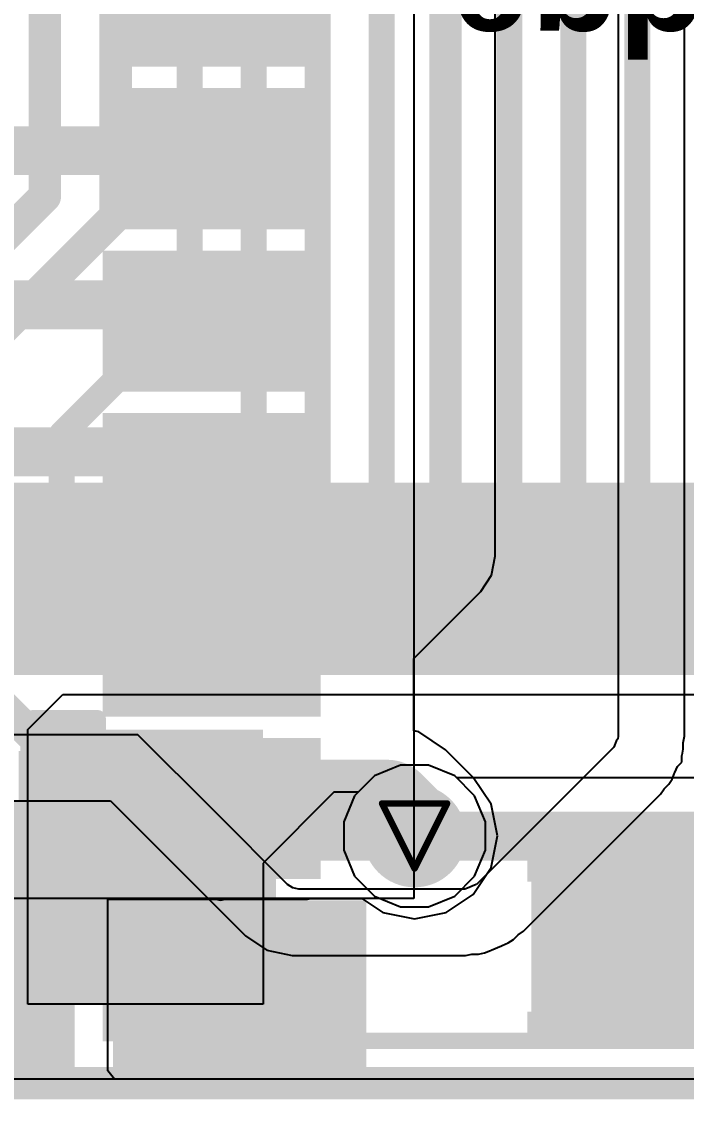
# Model space of a CAD drawing. Header units: inches. Extents: x -6 to 385, y -2 to 102.
# Drawn here: x 32.23 to 37.43, y 6.68 to 15.1 of the extents above; entities that cross this region are included whole.
import ezdxf

# ---------------------------------------------------------------- set-up
doc = ezdxf.new("R2010")
doc.units = ezdxf.units.IN
for name, color, linetype in [('Bottom Layer', 5, 'Continuous'), ('Bottom Overlay', 54, 'Continuous'), ('Bottom Paste', 16, 'Continuous'), ('Bottom Solder', 6, 'Continuous'), ('Drill Drawing', 1, 'Continuous'), ('Layer 1', 16, 'Continuous'), ('Layer 2', 76, 'Continuous'), ('Mechanical 13', 56, 'Continuous'), ('Top Layer', 1, 'Continuous'), ('Top Overlay', 2, 'Continuous'), ('Top Paste', 8, 'Continuous'), ('Top Solder', 216, 'Continuous'), ('Via Holes', 16, 'Continuous')]:
    doc.layers.add(name, color=color, linetype=linetype)
doc.styles.add('Arial_Bold', font='', dxfattribs={"height": 0.2})
doc.styles.get('Arial_Bold').set_extended_font_data('Arial', bold=True)

# ---------------------------------------------------------------- blocks, each defined once
blk = doc.blocks.new('FH12_40S_0_5SH_55__4')
at = {"layer": 'Top Layer'}
for points in [[(2.1, 2.275), (2.4, 2.275), (2.4, 0.975), (2.1, 0.975)], [(2.6, 2.275), (2.9, 2.275), (2.9, 0.975), (2.6, 0.975)], [(3.1, 2.275), (3.4, 2.275), (3.4, 0.975), (3.1, 0.975)], [(3.6, 2.275), (3.9, 2.275), (3.9, 0.975), (3.6, 0.975)], [(4.1, 2.275), (4.4, 2.275), (4.4, 0.975), (4.1, 0.975)], [(4.6, 2.275), (4.9, 2.275), (4.9, 0.975), (4.6, 0.975)], [(5.1, 2.275), (5.4, 2.275), (5.4, 0.975), (5.1, 0.975)], [(5.6, 2.275), (5.9, 2.275), (5.9, 0.975), (5.6, 0.975)], [(6.1, 2.275), (6.4, 2.275), (6.4, 0.975), (6.1, 0.975)], [(6.6, 2.275), (6.9, 2.275), (6.9, 0.975), (6.6, 0.975)], [(7.1, 2.275), (7.4, 2.275), (7.4, 0.975), (7.1, 0.975)]]:
    blk.add_hatch(color=1, dxfattribs=at).paths.add_polyline_path(points)
at = {"layer": 'Top Paste'}
for points in [[(2.1, 2.275), (2.4, 2.275), (2.4, 0.975), (2.1, 0.975)], [(2.6, 2.275), (2.9, 2.275), (2.9, 0.975), (2.6, 0.975)], [(3.1, 2.275), (3.4, 2.275), (3.4, 0.975), (3.1, 0.975)], [(3.6, 2.275), (3.9, 2.275), (3.9, 0.975), (3.6, 0.975)], [(4.1, 2.275), (4.4, 2.275), (4.4, 0.975), (4.1, 0.975)], [(4.6, 2.275), (4.9, 2.275), (4.9, 0.975), (4.6, 0.975)], [(5.1, 2.275), (5.4, 2.275), (5.4, 0.975), (5.1, 0.975)], [(5.6, 2.275), (5.9, 2.275), (5.9, 0.975), (5.6, 0.975)], [(6.1, 2.275), (6.4, 2.275), (6.4, 0.975), (6.1, 0.975)], [(6.6, 2.275), (6.9, 2.275), (6.9, 0.975), (6.6, 0.975)], [(7.1, 2.275), (7.4, 2.275), (7.4, 0.975), (7.1, 0.975)]]:
    blk.add_hatch(color=8, dxfattribs=at).paths.add_polyline_path(points)
at = {"layer": 'Top Solder'}
for points in [[(1.9984, 2.3766), (2.5016, 2.3766), (2.5016, 0.8734), (1.9984, 0.8734)], [(2.4984, 2.3766), (3.0016, 2.3766), (3.0016, 0.8734), (2.4984, 0.8734)], [(2.9984, 2.3766), (3.5016, 2.3766), (3.5016, 0.8734), (2.9984, 0.8734)], [(3.4984, 2.3766), (4.0016, 2.3766), (4.0016, 0.8734), (3.4984, 0.8734)], [(3.9984, 2.3766), (4.5016, 2.3766), (4.5016, 0.8734), (3.9984, 0.8734)], [(4.4984, 2.3766), (5.0016, 2.3766), (5.0016, 0.8734), (4.4984, 0.8734)], [(4.9984, 2.3766), (5.5016, 2.3766), (5.5016, 0.8734), (4.9984, 0.8734)], [(5.4984, 2.3766), (6.0016, 2.3766), (6.0016, 0.8734), (5.4984, 0.8734)], [(5.9984, 2.3766), (6.5016, 2.3766), (6.5016, 0.8734), (5.9984, 0.8734)], [(6.4984, 2.3766), (7.0016, 2.3766), (7.0016, 0.8734), (6.4984, 0.8734)], [(6.9984, 2.3766), (7.5016, 2.3766), (7.5016, 0.8734), (6.9984, 0.8734)], [(7.4984, 2.3766), (8.0016, 2.3766), (8.0016, 0.8734), (7.4984, 0.8734)]]:
    blk.add_hatch(color=216, dxfattribs=at).paths.add_polyline_path(points)
at = {"layer": 'Mechanical 13', "style": 'Arial_Bold'}
blk.add_text('PCB Edge', height=0.8, dxfattribs=at).set_placement((-1.197, -3.2762))
blk = doc.blocks.new('SOD_123_46')
at = {"layer": 'Top Layer'}
for points in [[(-1.1, 0.45), (-1.1, -0.45), (-2.05, -0.45), (-2.05, 0.45)], [(2.05, 0.45), (2.05, -0.45), (1.1, -0.45), (1.1, 0.45)]]:
    blk.add_hatch(color=1, dxfattribs=at).paths.add_polyline_path(points)
at = {"layer": 'Top Overlay'}
for points in [[(0.9652, 0.508), (2.8194, 0.508), (2.8194, 0.8), (0.9652, 0.8)], [(2.1198, -0.7876), (2.8194, -0.7876), (2.8194, 0.7872), (2.1198, 0.7872)], [(0.9652, -0.7999), (2.8194, -0.7999), (2.8194, -0.5079), (0.9652, -0.5079)]]:
    blk.add_hatch(color=2, dxfattribs=at).paths.add_polyline_path(points)
at = {"layer": 'Top Paste'}
for points in [[(-1.1, 0.45), (-1.1, -0.45), (-2.05, -0.45), (-2.05, 0.45)], [(2.05, 0.45), (2.05, -0.45), (1.1, -0.45), (1.1, 0.45)]]:
    blk.add_hatch(color=8, dxfattribs=at).paths.add_polyline_path(points)
at = {"layer": 'Top Solder'}
for points in [[(-0.9984, 0.5516), (-0.9984, -0.5516), (-2.1516, -0.5516), (-2.1516, 0.5516)], [(2.1516, 0.5516), (2.1516, -0.5516), (0.9984, -0.5516), (0.9984, 0.5516)]]:
    blk.add_hatch(color=216, dxfattribs=at).paths.add_polyline_path(points)
at = {"layer": 'Top Overlay'}
for points in [[(-1.3716, 0.5842, 0.127, 0.127, 0), (-1.3716, 0.7366, 0.127, 0.127, 0)], [(-1.3716, 0.7366, 0.127, 0.127, 0), (0.9652, 0.7366, 0.127, 0.127, 0)], [(-1.3716, -0.7366, 0.127, 0.127, 0), (-1.3716, -0.5842, 0.127, 0.127, 0)], [(-1.3716, -0.7366, 0.127, 0.127, 0), (0.9652, -0.7366, 0.127, 0.127, 0)]]:
    blk.add_lwpolyline(points, format="xyseb", dxfattribs=at)
for points in [[(-1.4033, 0.7366, 0.0635, 0.0635, 1), (-1.3398, 0.7366, 0.0635, 0.0635, 1)], [(-1.4033, 0.7366, 0.0635, 0.0635, 1), (-1.3398, 0.7366, 0.0635, 0.0635, 1)], [(0.9335, 0.7366, 0.0635, 0.0635, 1), (0.997, 0.7366, 0.0635, 0.0635, 1)], [(-1.4033, 0.5842, 0.0635, 0.0635, 1), (-1.3398, 0.5842, 0.0635, 0.0635, 1)], [(-1.4033, -0.5842, 0.0635, 0.0635, 1), (-1.3398, -0.5842, 0.0635, 0.0635, 1)], [(-1.4033, -0.7366, 0.0635, 0.0635, 1), (-1.3398, -0.7366, 0.0635, 0.0635, 1)], [(-1.4033, -0.7366, 0.0635, 0.0635, 1), (-1.3398, -0.7366, 0.0635, 0.0635, 1)], [(0.9335, -0.7366, 0.0635, 0.0635, 1), (0.997, -0.7366, 0.0635, 0.0635, 1)]]:
    blk.add_lwpolyline(points, format="xyseb", close=True, dxfattribs=at)
blk = doc.blocks.new('C___0402_51')
at = {"layer": 'Top Layer'}
for points in [[(-0.6985, -0.3175), (-0.6985, 0.3175), (-0.2413, 0.3175), (-0.2413, -0.3175)], [(0.2413, -0.3175), (0.2413, 0.3175), (0.6985, 0.3175), (0.6985, -0.3175)]]:
    blk.add_hatch(color=1, dxfattribs=at).paths.add_polyline_path(points)
at = {"layer": 'Top Paste'}
for points in [[(-0.6985, -0.3175), (-0.6985, 0.3175), (-0.2413, 0.3175), (-0.2413, -0.3175)], [(0.2413, -0.3175), (0.2413, 0.3175), (0.6985, 0.3175), (0.6985, -0.3175)]]:
    blk.add_hatch(color=8, dxfattribs=at).paths.add_polyline_path(points)
at = {"layer": 'Top Solder'}
for points in [[(-0.7585, -0.3775), (-0.7585, 0.3775), (-0.1813, 0.3775), (-0.1813, -0.3775)], [(0.1813, -0.3775), (0.1813, 0.3775), (0.7585, 0.3775), (0.7585, -0.3775)]]:
    blk.add_hatch(color=216, dxfattribs=at).paths.add_polyline_path(points)
at = {"layer": 'Top Overlay'}
for points in [[(-0.7874, 0.4064, 0.127, 0.127, 0), (-0.2794, 0.4064, 0.127, 0.127, 0)], [(-0.7874, -0.4064, 0.127, 0.127, 0), (-0.7874, 0.4064, 0.127, 0.127, 0)], [(0.2794, 0.4064, 0.127, 0.127, 0), (0.7874, 0.4064, 0.127, 0.127, 0)], [(0.7874, -0.4064, 0.127, 0.127, 0), (0.7874, 0.4064, 0.127, 0.127, 0)], [(-0.7874, -0.4064, 0.127, 0.127, 0), (-0.2794, -0.4064, 0.127, 0.127, 0)], [(0.2794, -0.4064, 0.127, 0.127, 0), (0.7874, -0.4064, 0.127, 0.127, 0)]]:
    blk.add_lwpolyline(points, format="xyseb", dxfattribs=at)
for points in [[(-0.8191, 0.4064, 0.0635, 0.0635, 1), (-0.7556, 0.4064, 0.0635, 0.0635, 1)], [(-0.8191, 0.4064, 0.0635, 0.0635, 1), (-0.7556, 0.4064, 0.0635, 0.0635, 1)], [(-0.3111, 0.4064, 0.0635, 0.0635, 1), (-0.2477, 0.4064, 0.0635, 0.0635, 1)], [(0.2477, 0.4064, 0.0635, 0.0635, 1), (0.3111, 0.4064, 0.0635, 0.0635, 1)], [(0.7556, 0.4064, 0.0635, 0.0635, 1), (0.8191, 0.4064, 0.0635, 0.0635, 1)], [(0.7556, 0.4064, 0.0635, 0.0635, 1), (0.8191, 0.4064, 0.0635, 0.0635, 1)], [(-0.8191, -0.4064, 0.0635, 0.0635, 1), (-0.7556, -0.4064, 0.0635, 0.0635, 1)], [(-0.8191, -0.4064, 0.0635, 0.0635, 1), (-0.7556, -0.4064, 0.0635, 0.0635, 1)], [(-0.3111, -0.4064, 0.0635, 0.0635, 1), (-0.2477, -0.4064, 0.0635, 0.0635, 1)], [(0.2477, -0.4064, 0.0635, 0.0635, 1), (0.3111, -0.4064, 0.0635, 0.0635, 1)], [(0.7556, -0.4064, 0.0635, 0.0635, 1), (0.8191, -0.4064, 0.0635, 0.0635, 1)], [(0.7556, -0.4064, 0.0635, 0.0635, 1), (0.8191, -0.4064, 0.0635, 0.0635, 1)]]:
    blk.add_lwpolyline(points, format="xyseb", close=True, dxfattribs=at)
blk = doc.blocks.new('C___0402_52')
at = {"layer": 'Top Layer'}
for points in [[(-0.6985, -0.3175), (-0.6985, 0.3175), (-0.2413, 0.3175), (-0.2413, -0.3175)], [(0.2413, -0.3175), (0.2413, 0.3175), (0.6985, 0.3175), (0.6985, -0.3175)]]:
    blk.add_hatch(color=1, dxfattribs=at).paths.add_polyline_path(points)
at = {"layer": 'Top Paste'}
for points in [[(-0.6985, -0.3175), (-0.6985, 0.3175), (-0.2413, 0.3175), (-0.2413, -0.3175)], [(0.2413, -0.3175), (0.2413, 0.3175), (0.6985, 0.3175), (0.6985, -0.3175)]]:
    blk.add_hatch(color=8, dxfattribs=at).paths.add_polyline_path(points)
at = {"layer": 'Top Solder'}
for points in [[(-0.7585, -0.3775), (-0.7585, 0.3775), (-0.1813, 0.3775), (-0.1813, -0.3775)], [(0.1813, -0.3775), (0.1813, 0.3775), (0.7585, 0.3775), (0.7585, -0.3775)]]:
    blk.add_hatch(color=216, dxfattribs=at).paths.add_polyline_path(points)
at = {"layer": 'Top Overlay'}
for points in [[(-0.7874, 0.4064, 0.127, 0.127, 0), (-0.2794, 0.4064, 0.127, 0.127, 0)], [(-0.7874, -0.4064, 0.127, 0.127, 0), (-0.7874, 0.4064, 0.127, 0.127, 0)], [(0.2794, 0.4064, 0.127, 0.127, 0), (0.7874, 0.4064, 0.127, 0.127, 0)], [(0.7874, -0.4064, 0.127, 0.127, 0), (0.7874, 0.4064, 0.127, 0.127, 0)], [(-0.7874, -0.4064, 0.127, 0.127, 0), (-0.2794, -0.4064, 0.127, 0.127, 0)], [(0.2794, -0.4064, 0.127, 0.127, 0), (0.7874, -0.4064, 0.127, 0.127, 0)]]:
    blk.add_lwpolyline(points, format="xyseb", dxfattribs=at)
for points in [[(-0.8191, 0.4064, 0.0635, 0.0635, 1), (-0.7556, 0.4064, 0.0635, 0.0635, 1)], [(-0.8191, 0.4064, 0.0635, 0.0635, 1), (-0.7556, 0.4064, 0.0635, 0.0635, 1)], [(-0.3111, 0.4064, 0.0635, 0.0635, 1), (-0.2477, 0.4064, 0.0635, 0.0635, 1)], [(0.2477, 0.4064, 0.0635, 0.0635, 1), (0.3111, 0.4064, 0.0635, 0.0635, 1)], [(0.7556, 0.4064, 0.0635, 0.0635, 1), (0.8191, 0.4064, 0.0635, 0.0635, 1)], [(0.7556, 0.4064, 0.0635, 0.0635, 1), (0.8191, 0.4064, 0.0635, 0.0635, 1)], [(-0.8191, -0.4064, 0.0635, 0.0635, 1), (-0.7556, -0.4064, 0.0635, 0.0635, 1)], [(-0.8191, -0.4064, 0.0635, 0.0635, 1), (-0.7556, -0.4064, 0.0635, 0.0635, 1)], [(-0.3111, -0.4064, 0.0635, 0.0635, 1), (-0.2477, -0.4064, 0.0635, 0.0635, 1)], [(0.2477, -0.4064, 0.0635, 0.0635, 1), (0.3111, -0.4064, 0.0635, 0.0635, 1)], [(0.7556, -0.4064, 0.0635, 0.0635, 1), (0.8191, -0.4064, 0.0635, 0.0635, 1)], [(0.7556, -0.4064, 0.0635, 0.0635, 1), (0.8191, -0.4064, 0.0635, 0.0635, 1)]]:
    blk.add_lwpolyline(points, format="xyseb", close=True, dxfattribs=at)
blk = doc.blocks.new('38_SMD_M______B_80')
at = {"layer": 'Bottom Layer'}
for points in [[(-9.5, -0.81), (-8, -0.81), (-8, -1.71), (-9.5, -1.71)], [(-9.5, -2.08), (-8, -2.08), (-8, -2.98), (-9.5, -2.98)], [(-9.5, -3.35), (-8, -3.35), (-8, -4.25), (-9.5, -4.25)], [(-9.5, -4.62), (-8, -4.62), (-8, -5.52), (-9.5, -5.52)], [(-9.5, -5.89), (-8, -5.89), (-8, -6.79), (-9.5, -6.79)], [(-9.5, -7.16), (-8, -7.16), (-8, -8.06), (-9.5, -8.06)], [(-9.5, -8.43), (-8, -8.43), (-8, -9.33), (-9.5, -9.33)]]:
    blk.add_hatch(color=5, dxfattribs=at).paths.add_polyline_path(points)
at = {"layer": 'Bottom Overlay'}
for points in [[(-7.9586, -9.4056), (-7.5406, -9.4056), (-7.5406, -8.3276), (-7.9586, -8.3276)], [(-9.5206, -9.8016), (-7.5406, -9.8016), (-7.5406, -9.3616), (-9.5206, -9.3616)]]:
    blk.add_hatch(color=54, dxfattribs=at).paths.add_polyline_path(points)
at = {"layer": 'Bottom Paste'}
for points in [[(-9.5, -0.81), (-8, -0.81), (-8, -1.71), (-9.5, -1.71)], [(-9.5, -2.08), (-8, -2.08), (-8, -2.98), (-9.5, -2.98)], [(-9.5, -3.35), (-8, -3.35), (-8, -4.25), (-9.5, -4.25)], [(-9.5, -4.62), (-8, -4.62), (-8, -5.52), (-9.5, -5.52)], [(-9.5, -5.89), (-8, -5.89), (-8, -6.79), (-9.5, -6.79)], [(-9.5, -7.16), (-8, -7.16), (-8, -8.06), (-9.5, -8.06)], [(-9.5, -8.43), (-8, -8.43), (-8, -9.33), (-9.5, -9.33)]]:
    blk.add_hatch(color=16, dxfattribs=at).paths.add_polyline_path(points)
at = {"layer": 'Bottom Solder'}
for points in [[(-9.6016, -0.7084), (-7.8984, -0.7084), (-7.8984, -1.8116), (-9.6016, -1.8116)], [(-9.6016, -1.9784), (-7.8984, -1.9784), (-7.8984, -3.0816), (-9.6016, -3.0816)], [(-9.6016, -3.2484), (-7.8984, -3.2484), (-7.8984, -4.3516), (-9.6016, -4.3516)], [(-9.6016, -4.5184), (-7.8984, -4.5184), (-7.8984, -5.6216), (-9.6016, -5.6216)], [(-9.6016, -5.7884), (-7.8984, -5.7884), (-7.8984, -6.8916), (-9.6016, -6.8916)], [(-9.6016, -7.0584), (-7.8984, -7.0584), (-7.8984, -8.1616), (-9.6016, -8.1616)], [(-9.6016, -8.3284), (-7.8984, -8.3284), (-7.8984, -9.4316), (-9.6016, -9.4316)]]:
    blk.add_hatch(color=6, dxfattribs=at).paths.add_polyline_path(points)
at = {"layer": 'Bottom Overlay'}
for points in [[(-9.8044, -8.7376, 0.2, 0.2, 0), (-9.8044, -8.9916, 0.2, 0.2, 0)], [(-9.8044, -8.7376, 0.2, 0.2, 0), (-9.6774, -8.8646, 0.2, 0.2, 0)], [(-9.8044, -8.9916, 0.2, 0.2, 0), (-9.6774, -8.8646, 0.2, 0.2, 0)]]:
    blk.add_lwpolyline(points, format="xyseb", dxfattribs=at)
for points in [[(-9.8544, -8.7376, 0.1, 0.1, 1), (-9.7544, -8.7376, 0.1, 0.1, 1)], [(-9.8544, -8.7376, 0.1, 0.1, 1), (-9.7544, -8.7376, 0.1, 0.1, 1)], [(-9.7274, -8.8646, 0.1, 0.1, 1), (-9.6274, -8.8646, 0.1, 0.1, 1)], [(-9.7274, -8.8646, 0.1, 0.1, 1), (-9.6274, -8.8646, 0.1, 0.1, 1)], [(-9.8544, -8.9916, 0.1, 0.1, 1), (-9.7544, -8.9916, 0.1, 0.1, 1)], [(-9.8544, -8.9916, 0.1, 0.1, 1), (-9.7544, -8.9916, 0.1, 0.1, 1)]]:
    blk.add_lwpolyline(points, format="xyseb", close=True, dxfattribs=at)

msp = doc.modelspace()

# ---------------------------------------------------------------- hatches: boundary and pattern name
at = {"layer": 'Bottom Layer'}
for points in [[(32.2111, 8.5), (34.47, 8.5), (34.47, 9.4), (32.2111, 9.4)], [(31.5423, 8.5), (34.47, 8.5), (34.47, 8.9994), (31.5423, 8.9994)], [(31.5423, 6.8981), (32.6491, 6.8981), (32.6491, 8.9994), (31.5423, 8.9994)]]:
    msp.add_hatch(color=5, dxfattribs=at).paths.add_polyline_path(points)
h = msp.add_hatch(color=5, dxfattribs=at)
edge = h.paths.add_edge_path()
edge.add_arc((35.3062, 8.735), 0.3, 0, 360)
at = {"layer": 'Bottom Solder'}
h = msp.add_hatch(color=6, dxfattribs=at)
edge = h.paths.add_edge_path()
edge.add_arc((35.3062, 8.735), 0.4016, 0, 360)
at = {"layer": 'Layer 1'}
h = msp.add_hatch(color=16, dxfattribs=at)
edge = h.paths.add_edge_path()
edge.add_arc((35.3062, 8.735), 0.3, 0, 360)
at = {"layer": 'Layer 2'}
h = msp.add_hatch(color=76, dxfattribs=at)
edge = h.paths.add_edge_path()
edge.add_arc((35.3062, 8.735), 0.3, 0, 360)
at = {"layer": 'Top Layer'}
for points in [[(32.2834, 7.4197), (34.1219, 7.4197), (34.1219, 9.5667), (32.2834, 9.5667)], [(36.3219, 7.2085), (40.0841, 7.2085), (40.0841, 8.3197), (36.3219, 8.3197)]]:
    msp.add_hatch(color=1, dxfattribs=at).paths.add_polyline_path(points)
h = msp.add_hatch(color=1, dxfattribs=at)
edge = h.paths.add_edge_path()
edge.add_arc((35.3062, 8.735), 0.3, 0, 360)
at = {"layer": 'Top Solder'}
h = msp.add_hatch(color=216, dxfattribs=at)
edge = h.paths.add_edge_path()
edge.add_arc((35.3062, 8.735), 0.4016, 0, 360)
at = {"layer": 'Via Holes'}
h = msp.add_hatch(color=7, dxfattribs=at)
edge = h.paths.add_edge_path()
edge.add_arc((35.3062, 8.735), 0.15, 0, 360)

# ---------------------------------------------------------------- linework, layer by layer
at = {"layer": 'Bottom Layer'}
for p, q in [((35.2994, 26.9748), (35.2994, 8.246)), ((35.9368, 10.9218), (35.9368, 15.3786)), ((35.9072, 10.7731), (35.9368, 10.9218)), ((35.823, 10.6471), (35.9072, 10.7731)), ((35.2994, 10.1235), (35.823, 10.6471)), ((35.2994, 9.556), (35.2994, 10.1235)), ((35.3389, 9.5482), (35.2994, 9.556)), ((35.5489, 9.4078), (35.3389, 9.5482)), ((35.764, 9.1928), (35.5489, 9.4078)), ((35.9043, 8.9827), (35.764, 9.1928)), ((35.9536, 8.735), (35.9043, 8.9827)), ((35.9043, 8.4872), (35.9536, 8.735)), ((35.764, 8.2772), (35.9043, 8.4872)), ((35.5539, 8.1368), (35.764, 8.2772)), ((35.2994, 8.246), (31.6792, 8.246)), ((32.9081, 6.8981), (32.9081, 8.241)), ((32.9081, 8.241), (33.7515, 8.241)), ((33.7515, 8.241), (33.789, 8.2336)), ((33.789, 8.2336), (33.8265, 8.241)), ((33.8265, 8.241), (34.47, 8.241)), ((34.47, 8.241), (34.495, 8.246)), ((34.495, 8.246), (34.895, 8.246)), ((34.895, 8.246), (35.0584, 8.1368)), ((35.0584, 8.1368), (35.3062, 8.0875)), ((35.3062, 8.0875), (35.5539, 8.1368)), ((32.9608, 6.8339), (32.9081, 6.8981)), ((55.1544, 6.8339), (32.9608, 6.8339))]:
    msp.add_line(p, q, dxfattribs=at)
for points in [[(35.5483, 10.9218, 0.254, 0.254, 0), (35.5483, 15.5395, 0.254, 0.254, 0)], [(31.8091, 14.0935, 0.381, 0.381, 0), (33.6565, 14.0935, 0.381, 0.381, 0)], [(33.6565, 14.0935, 0.381, 0.381, 0), (33.72, 14.03, 0.381, 0.381, 0)], [(31.8091, 12.887, 0.381, 0.381, 0), (33.593, 12.887, 0.381, 0.381, 0)], [(33.593, 12.887, 0.381, 0.381, 0), (33.72, 12.76, 0.381, 0.381, 0)], [(31.8149, 11.7381, 0.381, 0.381, 0), (33.4719, 11.7381, 0.381, 0.381, 0)], [(33.4719, 11.7381, 0.381, 0.381, 0), (33.72, 11.49, 0.381, 0.381, 0)], [(34.8465, 10.22, 0.254, 0.254, 0), (35.5483, 10.9218, 0.254, 0.254, 0)], [(33.7508, 10.1892, 0.508, 0.508, 0), (33.7816, 10.22, 0.508, 0.508, 0)], [(33.7816, 10.22, 0.508, 0.508, 0), (33.794, 10.2076, 0.508, 0.508, 0)], [(31.7709, 10.22, 0.381, 0.381, 0), (33.72, 10.22, 0.381, 0.381, 0)], [(33.72, 10.22, 0.254, 0.254, 0), (33.7816, 10.22, 0.254, 0.254, 0)], [(33.7816, 10.22, 0.254, 0.254, 0), (34.8465, 10.22, 0.254, 0.254, 0)], [(33.3406, 8.95, 0.762, 0.762, 0), (35.0911, 8.95, 0.762, 0.762, 0)], [(33.72, 8.95, 0.762, 0.762, 0), (33.789, 8.881, 0.762, 0.762, 0)], [(35.0911, 8.95, 0.762, 0.762, 0), (35.3062, 8.735, 0.762, 0.762, 0)], [(32.0322, 8.7037, 0.381, 0.381, 0), (33.4737, 8.7037, 0.381, 0.381, 0)]]:
    msp.add_lwpolyline(points, format="xyseb", dxfattribs=at)
for points in [[(33.5612, 14.0935, 0.1905, 0.1905, 1), (33.7517, 14.0935, 0.1905, 0.1905, 1)], [(33.5612, 14.0935, 0.1905, 0.1905, 1), (33.7517, 14.0935, 0.1905, 0.1905, 1)], [(33.6247, 14.03, 0.1905, 0.1905, 1), (33.8152, 14.03, 0.1905, 0.1905, 1)], [(33.4978, 12.887, 0.1905, 0.1905, 1), (33.6883, 12.887, 0.1905, 0.1905, 1)], [(33.4978, 12.887, 0.1905, 0.1905, 1), (33.6883, 12.887, 0.1905, 0.1905, 1)], [(33.6248, 12.76, 0.1905, 0.1905, 1), (33.8153, 12.76, 0.1905, 0.1905, 1)], [(33.3766, 11.7381, 0.1905, 0.1905, 1), (33.5671, 11.7381, 0.1905, 0.1905, 1)], [(33.3766, 11.7381, 0.1905, 0.1905, 1), (33.5671, 11.7381, 0.1905, 0.1905, 1)], [(33.6248, 11.49, 0.1905, 0.1905, 1), (33.8153, 11.49, 0.1905, 0.1905, 1)], [(35.4848, 10.9218, 0.127, 0.127, 1), (35.6118, 10.9218, 0.127, 0.127, 1)], [(35.4848, 10.9218, 0.127, 0.127, 1), (35.6118, 10.9218, 0.127, 0.127, 1)], [(33.6546, 10.22, 0.254, 0.254, 1), (33.9086, 10.22, 0.254, 0.254, 1)], [(33.6546, 10.22, 0.254, 0.254, 1), (33.9086, 10.22, 0.254, 0.254, 1)], [(33.667, 10.2076, 0.254, 0.254, 1), (33.921, 10.2076, 0.254, 0.254, 1)], [(33.6238, 10.1892, 0.254, 0.254, 1), (33.8778, 10.1892, 0.254, 0.254, 1)], [(33.6247, 10.22, 0.1905, 0.1905, 1), (33.8152, 10.22, 0.1905, 0.1905, 1)], [(33.6565, 10.22, 0.127, 0.127, 1), (33.7835, 10.22, 0.127, 0.127, 1)], [(33.7181, 10.22, 0.127, 0.127, 1), (33.8451, 10.22, 0.127, 0.127, 1)], [(33.7181, 10.22, 0.127, 0.127, 1), (33.8451, 10.22, 0.127, 0.127, 1)], [(34.783, 10.22, 0.127, 0.127, 1), (34.91, 10.22, 0.127, 0.127, 1)], [(34.783, 10.22, 0.127, 0.127, 1), (34.91, 10.22, 0.127, 0.127, 1)], [(33.1501, 8.95, 0.381, 0.381, 1), (33.5311, 8.95, 0.381, 0.381, 1)], [(33.5295, 8.95, 0.381, 0.381, 1), (33.9105, 8.95, 0.381, 0.381, 1)], [(34.9006, 8.95, 0.381, 0.381, 1), (35.2816, 8.95, 0.381, 0.381, 1)], [(34.9006, 8.95, 0.381, 0.381, 1), (35.2816, 8.95, 0.381, 0.381, 1)], [(33.5985, 8.881, 0.381, 0.381, 1), (33.9795, 8.881, 0.381, 0.381, 1)], [(35.1157, 8.735, 0.381, 0.381, 1), (35.4967, 8.735, 0.381, 0.381, 1)], [(33.3784, 8.7037, 0.1905, 0.1905, 1), (33.5689, 8.7037, 0.1905, 0.1905, 1)]]:
    msp.add_lwpolyline(points, format="xyseb", close=True, dxfattribs=at)
at = {"layer": 'Drill Drawing'}
for points in [[(35.0522, 8.989, 0.0508, 0.0508, 0), (35.5602, 8.989, 0.0508, 0.0508, 0)], [(35.0522, 8.989, 0.0508, 0.0508, 0), (35.3062, 8.481, 0.0508, 0.0508, 0)], [(35.3062, 8.481, 0.0508, 0.0508, 0), (35.5602, 8.989, 0.0508, 0.0508, 0)]]:
    msp.add_lwpolyline(points, format="xyseb", dxfattribs=at)
for points in [[(35.0395, 8.989, 0.0254, 0.0254, 1), (35.0649, 8.989, 0.0254, 0.0254, 1)], [(35.0395, 8.989, 0.0254, 0.0254, 1), (35.0649, 8.989, 0.0254, 0.0254, 1)], [(35.5475, 8.989, 0.0254, 0.0254, 1), (35.5729, 8.989, 0.0254, 0.0254, 1)], [(35.5475, 8.989, 0.0254, 0.0254, 1), (35.5729, 8.989, 0.0254, 0.0254, 1)], [(35.2935, 8.481, 0.0254, 0.0254, 1), (35.3189, 8.481, 0.0254, 0.0254, 1)], [(35.2935, 8.481, 0.0254, 0.0254, 1), (35.3189, 8.481, 0.0254, 0.0254, 1)]]:
    msp.add_lwpolyline(points, format="xyseb", close=True, dxfattribs=at)
at = {"layer": 'Layer 1'}
for p, q in [((35.196, 9.289), (34.9924, 9.2046)), ((35.4164, 9.289), (35.196, 9.289)), ((35.62, 9.2046), (35.4164, 9.289)), ((34.9924, 9.2046), (34.8365, 9.0488)), ((35.7758, 9.0488), (35.62, 9.2046)), ((34.8365, 9.0488), (34.7522, 8.8452)), ((35.8602, 8.8452), (35.7758, 9.0488)), ((34.7522, 8.8452), (34.7522, 8.6248)), ((35.8602, 8.6248), (35.8602, 8.8452)), ((34.7522, 8.6248), (34.8365, 8.4211)), ((35.7758, 8.4211), (35.8602, 8.6248)), ((34.8365, 8.4211), (34.9924, 8.2653)), ((35.62, 8.2653), (35.7758, 8.4211)), ((34.9924, 8.2653), (35.196, 8.181)), ((35.4164, 8.181), (35.62, 8.2653)), ((35.196, 8.181), (35.4164, 8.181)), ((61.561, 6.8339), (23.3744, 6.8339))]:
    msp.add_line(p, q, dxfattribs=at)
at = {"layer": 'Layer 2'}
for p, q in [((36.8983, 28.2009), (36.8983, 9.5651)), ((37.4162, 9.5141), (37.4162, 28.2009)), ((33.1434, 9.5266), (29.3533, 9.5266)), ((33.7516, 8.9184), (33.1434, 9.5266)), ((36.8983, 9.5651), (36.8983, 9.5141)), ((36.8819, 9.4759), (36.8628, 9.4299)), ((36.8944, 9.4948), (36.8819, 9.476)), ((36.8819, 9.476), (36.8819, 9.4759)), ((36.8983, 9.5141), (36.8944, 9.4948)), ((37.4063, 9.464), (37.4162, 9.5141)), ((37.4063, 9.413), (37.4063, 9.464)), ((36.8622, 9.427), (35.791, 8.3558)), ((36.8628, 9.4299), (36.8622, 9.427)), ((37.3958, 9.3632), (37.3969, 9.3659)), ((37.3958, 9.3131), (37.3958, 9.3632)), ((37.3969, 9.3659), (37.4063, 9.413)), ((37.3413, 9.2317), (37.3604, 9.2777)), ((37.3604, 9.2777), (37.3958, 9.3131)), ((37.3196, 9.1792), (37.3391, 9.2263)), ((37.3391, 9.2263), (37.3407, 9.2288)), ((37.3407, 9.2288), (37.3413, 9.2317)), ((37.2285, 9.0607), (37.2568, 9.1032)), ((37.2568, 9.1032), (37.2929, 9.1392)), ((37.2929, 9.1392), (37.3196, 9.1792)), ((37.3196, 9.1792), (37.3196, 9.1792)), ((36.1572, 7.9895), (37.2285, 9.0607)), ((29.3023, 9.0087), (32.9288, 9.0087)), ((32.9288, 9.0087), (33.9841, 7.9534)), ((34.3142, 8.3558), (33.7516, 8.9184)), ((34.3542, 8.3291), (34.3142, 8.3558)), ((35.7881, 8.3552), (35.7064, 8.3213)), ((35.791, 8.3558), (35.7881, 8.3552)), ((35.791, 8.3558), (35.791, 8.3558)), ((34.4013, 8.3197), (34.3542, 8.3291)), ((35.6529, 8.3197), (34.4013, 8.3197)), ((35.7039, 8.3197), (35.6529, 8.3197)), ((35.6529, 8.3197), (35.6529, 8.3197)), ((35.7064, 8.3213), (35.7039, 8.3197)), ((33.9841, 7.9534), (34.1521, 7.8412)), ((36.0388, 7.8984), (36.0787, 7.9251)), ((36.0787, 7.9251), (36.1148, 7.9612)), ((36.1148, 7.9612), (36.1572, 7.9895)), ((34.1521, 7.8412), (34.3503, 7.8017)), ((35.8521, 7.8211), (35.8992, 7.8406)), ((35.8992, 7.8406), (35.9021, 7.8412)), ((35.9021, 7.8412), (35.9046, 7.8428)), ((35.9046, 7.8428), (35.9863, 7.8767)), ((35.9863, 7.8767), (35.9892, 7.8772)), ((35.9892, 7.8772), (35.9917, 7.8789)), ((35.9917, 7.8789), (36.0388, 7.8984)), ((36.0388, 7.8984), (36.0388, 7.8984)), ((36.0388, 7.8984), (36.0388, 7.8984)), ((34.3503, 7.8017), (35.7039, 7.8017)), ((35.7039, 7.8017), (35.7539, 7.8117)), ((35.7539, 7.8117), (35.805, 7.8117)), ((35.805, 7.8117), (35.8521, 7.8211)), ((43.729, 6.8339), (23.8003, 6.8339))]:
    msp.add_line(p, q, dxfattribs=at)
at = {"layer": 'Top Layer'}
for p, q in [((32.2834, 9.5667), (32.5569, 9.8402)), ((32.5569, 9.8402), (48.8312, 9.8402)), ((32.2834, 7.4197), (32.2834, 9.5667)), ((35.196, 9.289), (34.9924, 9.2046)), ((35.4164, 9.289), (35.196, 9.289)), ((35.62, 9.2046), (35.4164, 9.289)), ((34.9924, 9.2046), (34.8648, 9.0771)), ((35.6364, 9.1882), (35.62, 9.2046)), ((46.0982, 9.1882), (35.6364, 9.1882)), ((34.6754, 9.0771), (34.1219, 8.5236)), ((34.8648, 9.0771), (34.6754, 9.0771)), ((34.1219, 8.5236), (34.1219, 7.4197)), ((34.1219, 7.4197), (32.2834, 7.4197))]:
    msp.add_line(p, q, dxfattribs=at)
for points in [[(32.4161, 13.735, 0.254, 0.254, 0), (32.4161, 23.1306, 0.254, 0.254, 0)], [(32.97, 13.5818, 0.254, 0.254, 0), (32.97, 22.7524, 0.254, 0.254, 0)], [(33.5483, 12.8755, 0.2032, 0.2032, 0), (33.5483, 21.6865, 0.2032, 0.2032, 0)], [(34.0483, 10.7442, 0.2032, 0.2032, 0), (34.0483, 21.4308, 0.2032, 0.2032, 0)], [(34.5483, 10.7442, 0.2032, 0.2032, 0), (34.5483, 21.2237, 0.2032, 0.2032, 0)], [(35.0483, 10.7442, 0.2032, 0.2032, 0), (35.0483, 21.0166, 0.2032, 0.2032, 0)], [(35.5483, 10.7442, 0.2032, 0.2032, 0), (35.5483, 20.8095, 0.2032, 0.2032, 0)], [(36.0483, 10.7442, 0.2032, 0.2032, 0), (36.0483, 20.6024, 0.2032, 0.2032, 0)], [(36.5483, 10.7442, 0.2032, 0.2032, 0), (36.5483, 20.3953, 0.2032, 0.2032, 0)], [(37.0483, 10.7442, 0.2032, 0.2032, 0), (37.0483, 20.1881, 0.2032, 0.2032, 0)], [(30.5483, 11.8671, 0.254, 0.254, 0), (32.4161, 13.735, 0.254, 0.254, 0)], [(31.0483, 11.6601, 0.254, 0.254, 0), (32.97, 13.5818, 0.254, 0.254, 0)], [(32.5483, 11.8755, 0.2032, 0.2032, 0), (33.5483, 12.8755, 0.2032, 0.2032, 0)], [(32.5483, 10.7442, 0.2032, 0.2032, 0), (32.5483, 11.8755, 0.2032, 0.2032, 0)], [(32.0483, 9.7894, 0.254, 0.254, 0), (32.3726, 9.4651, 0.254, 0.254, 0)], [(32.3726, 9.4651, 0.254, 0.254, 0), (32.385, 9.4651, 0.254, 0.254, 0)], [(32.385, 9.4651, 0.254, 0.254, 0), (32.512, 9.3381, 0.254, 0.254, 0)], [(32.512, 9.2492, 0.254, 0.254, 0), (32.512, 9.3381, 0.254, 0.254, 0)], [(32.512, 8.2489, 0.254, 0.254, 0), (32.512, 9.2492, 0.254, 0.254, 0)], [(35.3062, 8.735, 0.381, 0.381, 0), (46.0982, 8.735, 0.381, 0.381, 0)], [(25.353, 6.8022, 0.254, 0.254, 0), (45.1461, 6.8022, 0.254, 0.254, 0)]]:
    msp.add_lwpolyline(points, format="xyseb", dxfattribs=at)
for points in [[(32.3526, 13.735, 0.127, 0.127, 1), (32.4796, 13.735, 0.127, 0.127, 1)], [(32.3526, 13.735, 0.127, 0.127, 1), (32.4796, 13.735, 0.127, 0.127, 1)], [(32.9065, 13.5818, 0.127, 0.127, 1), (33.0335, 13.5818, 0.127, 0.127, 1)], [(32.9065, 13.5818, 0.127, 0.127, 1), (33.0335, 13.5818, 0.127, 0.127, 1)], [(33.4975, 12.8755, 0.1016, 0.1016, 1), (33.5991, 12.8755, 0.1016, 0.1016, 1)], [(33.4975, 12.8755, 0.1016, 0.1016, 1), (33.5991, 12.8755, 0.1016, 0.1016, 1)], [(32.4975, 11.8755, 0.1016, 0.1016, 1), (32.5991, 11.8755, 0.1016, 0.1016, 1)], [(32.4975, 11.8755, 0.1016, 0.1016, 1), (32.5991, 11.8755, 0.1016, 0.1016, 1)], [(32.4975, 10.7442, 0.1016, 0.1016, 1), (32.5991, 10.7442, 0.1016, 0.1016, 1)], [(33.9975, 10.7442, 0.1016, 0.1016, 1), (34.0991, 10.7442, 0.1016, 0.1016, 1)], [(34.4975, 10.7442, 0.1016, 0.1016, 1), (34.5991, 10.7442, 0.1016, 0.1016, 1)], [(34.9975, 10.7442, 0.1016, 0.1016, 1), (35.0991, 10.7442, 0.1016, 0.1016, 1)], [(35.4975, 10.7442, 0.1016, 0.1016, 1), (35.5991, 10.7442, 0.1016, 0.1016, 1)], [(35.9975, 10.7442, 0.1016, 0.1016, 1), (36.0991, 10.7442, 0.1016, 0.1016, 1)], [(36.4975, 10.7442, 0.1016, 0.1016, 1), (36.5991, 10.7442, 0.1016, 0.1016, 1)], [(36.9975, 10.7442, 0.1016, 0.1016, 1), (37.0991, 10.7442, 0.1016, 0.1016, 1)], [(32.3091, 9.4651, 0.127, 0.127, 1), (32.4361, 9.4651, 0.127, 0.127, 1)], [(32.3091, 9.4651, 0.127, 0.127, 1), (32.4361, 9.4651, 0.127, 0.127, 1)], [(32.3215, 9.4651, 0.127, 0.127, 1), (32.4485, 9.4651, 0.127, 0.127, 1)], [(32.3215, 9.4651, 0.127, 0.127, 1), (32.4485, 9.4651, 0.127, 0.127, 1)], [(32.4485, 9.3381, 0.127, 0.127, 1), (32.5755, 9.3381, 0.127, 0.127, 1)], [(32.4485, 9.3381, 0.127, 0.127, 1), (32.5755, 9.3381, 0.127, 0.127, 1)], [(32.4485, 9.2492, 0.127, 0.127, 1), (32.5755, 9.2492, 0.127, 0.127, 1)], [(32.4485, 9.2492, 0.127, 0.127, 1), (32.5755, 9.2492, 0.127, 0.127, 1)], [(35.2109, 8.735, 0.1905, 0.1905, 1), (35.4014, 8.735, 0.1905, 0.1905, 1)], [(32.4485, 8.2489, 0.127, 0.127, 1), (32.5755, 8.2489, 0.127, 0.127, 1)]]:
    msp.add_lwpolyline(points, format="xyseb", close=True, dxfattribs=at)

# ---------------------------------------------------------------- block references
for name, p in [('38_SMD_M______B_80', (42.47, 16.56)), ('C___0402_52', (32.0421, 9.2492)), ('C___0402_51', (32.0421, 8.2489)), ('SOD_123_46', (35.2219, 7.8697))]:
    msp.add_blockref(name, p)
at = {"rotation": 180}
msp.add_blockref('FH12_40S_0_5SH_55__4', (39.7983, 12.3692), dxfattribs=at)

doc.saveas('drawing.dxf')
